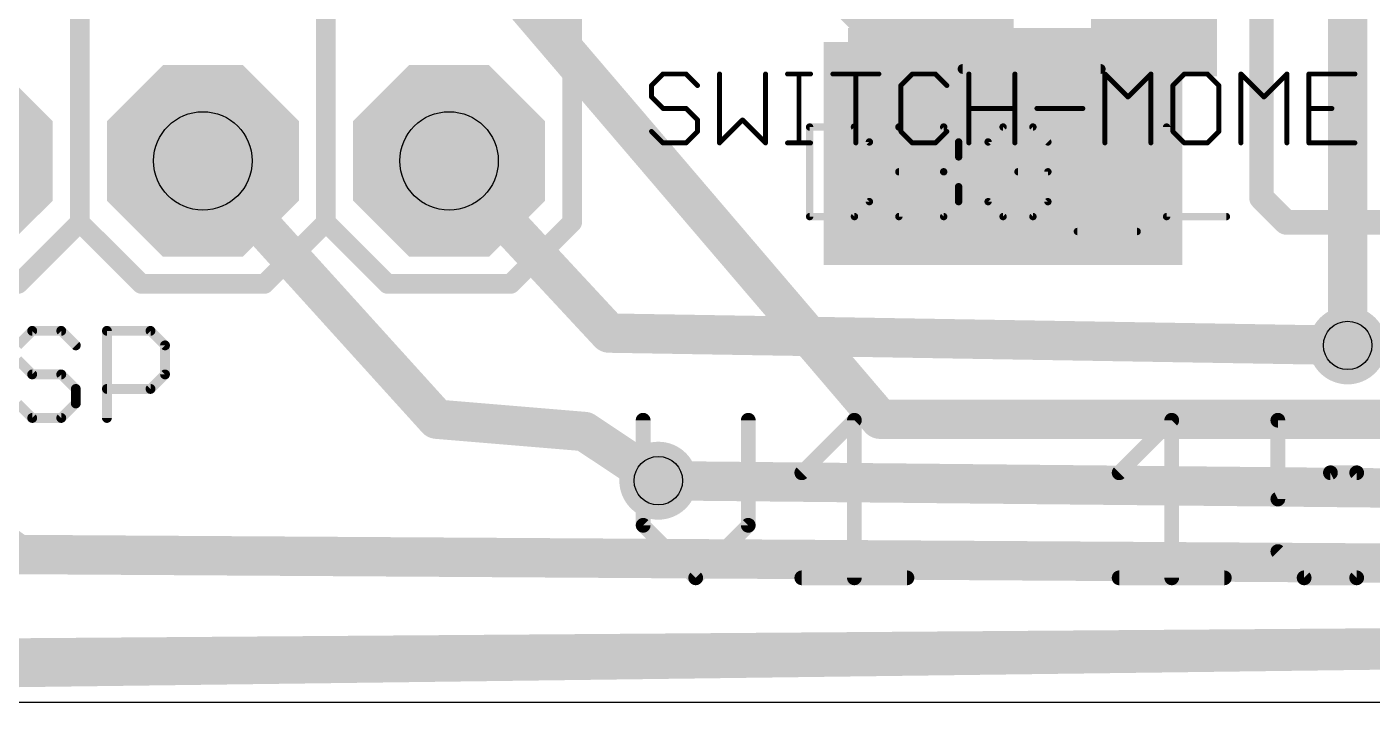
# Model space of a CAD drawing. Extents: x -7.5 to 53.1, y 33.1 to 75.6.
# Drawn here: x 5.17 to 19.05, y 33.15 to 40.12 of the extents above; entities that cross this region are included whole.
import ezdxf

# ---------------------------------------------------------------- set-up
doc = ezdxf.new("R2010")
doc.units = 0
for name, color, linetype in [('1', 22, 'CONTINUOUS'), ('16', 175, 'CONTINUOUS'), ('17', 82, 'CONTINUOUS'), ('18', 82, 'CONTINUOUS'), ('20', 7, 'CONTINUOUS'), ('21', 251, 'CONTINUOUS'), ('25', 253, 'CONTINUOUS'), ('27', 253, 'CONTINUOUS'), ('29', 253, 'CONTINUOUS'), ('30', 253, 'CONTINUOUS'), ('31', 253, 'CONTINUOUS'), ('32', 253, 'CONTINUOUS'), ('44', 253, 'CONTINUOUS'), ('51', 53, 'CONTINUOUS'), ('52', 253, 'CONTINUOUS')]:
    doc.layers.add(name, color=color, linetype=linetype)

# ---------------------------------------------------------------- blocks, each defined once
blk = doc.blocks.new('RECT')
blk.add_solid([(-0.5, -0.5), (0.5, -0.5), (-0.5, 0.5), (0.5, 0.5)])
blk = doc.blocks.new('OCTAGONP')
at = {"const_width": 0.5}
blk.add_lwpolyline([(-0.25, -0.1036), (-0.25, 0.1036), (-0.1036, 0.25), (0.1036, 0.25), (0.25, 0.1036), (0.25, -0.1036), (0.1036, -0.25), (-0.1036, -0.25), (-0.25, -0.1036), (-0.25, 0.1036)], dxfattribs=at)
blk = doc.blocks.new('ROUNDV')
at = {"const_width": 0.5}
blk.add_lwpolyline([(0, -0.25, 1), (0, 0.25, 1), (0, -0.25)], format="xyb", dxfattribs=at)

msp = doc.modelspace()

# ---------------------------------------------------------------- linework, layer by layer
at = {"layer": '1'}
for points, const_width in [([(16.798, 40.259), (18.542, 42.003)], 0.4064), ([(9.525, 41.275), (13.97, 36.068)], 0.4064), ([(18.796, 36.83), (18.796, 41.209)], 0.4064), ([(9.398, 36.068), (6.985, 38.735)], 0.4064), ([(10.922, 35.941), (9.398, 36.068)], 0.4064), ([(13.97, 36.068), (22.987, 36.068)], 0.4064), ([(11.684, 35.433), (10.922, 35.941)], 0.4064), ([(36.297, 33.909), (1.778, 33.655)], 0.254)]:
    msp.add_lwpolyline(points, dxfattribs=dict(at, const_width=const_width))
at = {"layer": '1', "const_width": 0.2032}
for points in [[(16.7262, 40.3308, 1), (16.8698, 40.1872)], [(7.0603, 38.8032, 1), (6.9097, 38.6668)], [(18.6944, 36.83, 1), (18.8976, 36.83)], [(9.4064, 36.1692, 1), (9.3896, 35.9668)], [(9.3227, 35.9998, 1), (9.4733, 36.1362)], [(13.97, 36.1696, 1), (13.97, 35.9664)], [(13.8927, 36.002, 1), (14.0473, 36.134)], [(10.9784, 36.0255, 1), (10.8656, 35.8565)], [(10.9136, 35.8398, 1), (10.9304, 36.0422)], [(11.6276, 35.3485, 1), (11.7404, 35.5175)]]:
    msp.add_lwpolyline(points, format="xyb", dxfattribs=at)
at = {"layer": '16'}
for points, const_width in [([(15.24, 38.811), (12.954, 41.097)], 0.4064), ([(17.907, 38.354), (17.907, 40.767)], 0.254), ([(11.176, 36.957), (9.525, 38.735)], 0.4064), ([(18.161, 38.1), (17.907, 38.354)], 0.254), ([(19.685, 38.1), (18.161, 38.1)], 0.254), ([(18.796, 36.83), (11.176, 36.957)], 0.4064), ([(22.86, 36.83), (18.796, 36.83)], 0.4064), ([(5.08, 34.671), (3.302, 35.941)], 0.4064), ([(24.384, 35.306), (11.684, 35.433)], 0.4064), ([(25.273, 34.544), (5.08, 34.671)], 0.4064), ([(36.576, 33.909), (2.2771, 33.4684)], 0.4064)]:
    msp.add_lwpolyline(points, dxfattribs=dict(at, const_width=const_width))
for points, const_width in [([(9.5995, 38.8041, 1), (9.4505, 38.6659)], 0.2032), ([(15.1682, 38.7392, 1), (15.3118, 38.8828)], 0.2032), ([(17.9519, 38.3989, 1), (17.8621, 38.3091)], 0.127), ([(17.8435, 38.354, 1), (17.9705, 38.354)], 0.127), ([(18.161, 38.1635, 1), (18.161, 38.0365)], 0.127), ([(18.1161, 38.0551, 1), (18.2059, 38.1449)], 0.127), ([(11.1777, 37.0586, 1), (11.1743, 36.8554)], 0.2032), ([(11.1015, 36.8879, 1), (11.2505, 37.0261)], 0.2032), ([(18.796, 36.9316, 1), (18.796, 36.7284)], 0.2032), ([(18.7943, 36.7284, 1), (18.7977, 36.9316)], 0.2032), ([(11.685, 35.5346, 1), (11.683, 35.3314)], 0.2032), ([(5.0806, 34.7726, 1), (5.0794, 34.5694)], 0.2032), ([(5.0209, 34.5883, 1), (5.1391, 34.7537)], 0.2032)]:
    msp.add_lwpolyline(points, format="xyb", dxfattribs=dict(at, const_width=const_width))
at = {"layer": '20'}
msp.add_line((1.9445, 33.147), (50.302, 33.147), dxfattribs=at)
at = {"layer": '21', "const_width": 0.2032}
for points in [[(5.715, 38.1), (5.715, 41.91)], [(8.255, 38.1), (8.255, 41.91)], [(10.795, 41.91), (10.795, 38.1)], [(5.715, 38.1), (5.08, 37.465)], [(6.35, 37.465), (5.715, 38.1)], [(8.255, 38.1), (7.62, 37.465)], [(8.89, 37.465), (8.255, 38.1)], [(10.795, 38.1), (10.16, 37.465)], [(5.08, 37.465), (3.81, 37.465)], [(7.62, 37.465), (6.35, 37.465)], [(10.16, 37.465), (8.89, 37.465)]]:
    msp.add_lwpolyline(points, dxfattribs=at)
at = {"layer": '21', "const_width": 0.1016}
for points in [[(5.7509, 38.1359, 1), (5.6791, 38.0641)], [(5.7509, 38.0641, 1), (5.6791, 38.1359)], [(8.2909, 38.1359, 1), (8.2191, 38.0641)], [(8.2909, 38.0641, 1), (8.2191, 38.1359)], [(10.8309, 38.0641, 1), (10.7591, 38.1359)], [(5.6642, 38.1, 1), (5.7658, 38.1)], [(8.2042, 38.1, 1), (8.3058, 38.1)], [(10.7442, 38.1, 1), (10.8458, 38.1)], [(5.08, 37.4142, 1), (5.08, 37.5158)], [(6.35, 37.5158, 1), (6.35, 37.4142)], [(6.3141, 37.4291, 1), (6.3859, 37.5009)], [(7.5841, 37.5009, 1), (7.6559, 37.4291)], [(7.62, 37.4142, 1), (7.62, 37.5158)], [(8.89, 37.5158, 1), (8.89, 37.4142)], [(8.8541, 37.4291, 1), (8.9259, 37.5009)], [(10.1241, 37.5009, 1), (10.1959, 37.4291)], [(10.16, 37.4142, 1), (10.16, 37.5158)]]:
    msp.add_lwpolyline(points, format="xyb", dxfattribs=at)
at = {"layer": '25'}
for points, const_width in [([(13.2451, 39.0847), (13.2451, 38.1601)], 0.0762), ([(13.7074, 39.0847), (13.2451, 39.0847)], 0.0762), ([(13.8615, 38.9306), (13.7074, 39.0847)], 0.0762), ([(14.1659, 38.1601), (14.1659, 39.0847)], 0.0762), ([(14.1659, 39.0847), (14.6282, 39.0847)], 0.0762), ([(14.6282, 39.0847), (14.7823, 38.9306)], 0.0762), ([(15.2408, 39.0847), (15.0867, 38.9306)], 0.0762), ([(15.549, 39.0847), (15.2408, 39.0847)], 0.0762), ([(15.7031, 38.9306), (15.549, 39.0847)], 0.0762), ([(16.9282, 39.0847), (16.9282, 38.1601)], 0.0762), ([(13.8615, 38.3142), (13.8615, 38.9306)], 0.0762), ([(14.7823, 38.9306), (14.7823, 38.7765)], 0.0762), ([(15.0867, 38.9306), (15.0867, 38.3142)], 0.0762), ([(14.7823, 38.7765), (14.6282, 38.6224)], 0.0762), ([(14.1659, 38.6224), (14.6282, 38.6224)], 0.0762), ([(14.6282, 38.6224), (14.7823, 38.4683)], 0.0762), ([(15.7031, 38.6224), (15.3949, 38.6224)], 0.0762), ([(15.7031, 38.3142), (15.7031, 38.6224)], 0.0762), ([(14.7823, 38.4683), (14.7823, 38.3142)], 0.0762), ([(13.7074, 38.1601), (13.8615, 38.3142)], 0.0762), ([(14.7823, 38.3142), (14.6282, 38.1601)], 0.0762), ([(15.0867, 38.3142), (15.2408, 38.1601)], 0.0762), ([(15.549, 38.1601), (15.7031, 38.3142)], 0.0762), ([(13.2451, 38.1601), (13.7074, 38.1601)], 0.0762), ([(14.6282, 38.1601), (14.1659, 38.1601)], 0.0762), ([(15.2408, 38.1601), (15.549, 38.1601)], 0.0762), ([(16.9282, 38.1601), (17.5446, 38.1601)], 0.0762), ([(16.0075, 38.006), (16.6238, 38.006)], 0.0762), ([(5.2241, 36.98), (5.0742, 36.8301)], 0.1016), ([(5.5238, 36.98), (5.2241, 36.98)], 0.1016), ([(5.6737, 36.8301), (5.5238, 36.98)], 0.1016), ([(5.995, 36.0808), (5.995, 36.98)], 0.1016), ([(5.995, 36.98), (6.4446, 36.98)], 0.1016), ([(6.4446, 36.98), (6.5945, 36.8301)], 0.1016), ([(6.5945, 36.8301), (6.5945, 36.5304)], 0.1016), ([(5.0742, 36.6802), (5.2241, 36.5304)], 0.1016), ([(5.2241, 36.5304), (5.5238, 36.5304)], 0.1016), ([(5.5238, 36.5304), (5.6737, 36.3805)], 0.1016), ([(6.5945, 36.5304), (6.4446, 36.3805)], 0.1016), ([(5.6737, 36.3805), (5.6737, 36.2307)], 0.1016), ([(6.4446, 36.3805), (5.995, 36.3805)], 0.1016), ([(5.2241, 36.0808), (5.0742, 36.2307)], 0.1016), ([(5.6737, 36.2307), (5.5238, 36.0808)], 0.1016), ([(5.5238, 36.0808), (5.2241, 36.0808)], 0.1016), ([(11.5272, 36.0572), (11.5272, 34.9725)], 0.1524), ([(12.6119, 34.9725), (12.6119, 36.0572)], 0.1524), ([(13.1644, 35.5149), (13.7067, 36.0572)], 0.1524), ([(13.7067, 36.0572), (13.7067, 34.4302)], 0.1524), ([(16.4387, 35.5149), (16.981, 36.0572)], 0.1524), ([(16.981, 36.0572), (16.981, 34.4302)], 0.1524), ([(19.1605, 36.0572), (18.0758, 36.0572)], 0.1524), ([(18.0758, 36.0572), (18.0758, 35.2437)], 0.1524), ([(18.0758, 35.2437), (18.6182, 35.5149)], 0.1524), ([(18.6182, 35.5149), (18.8893, 35.5149)], 0.1524), ([(18.8893, 35.5149), (19.1605, 35.2437)], 0.1524), ([(11.5272, 34.9725), (12.0695, 34.4302)], 0.1524), ([(12.0695, 34.4302), (12.6119, 34.9725)], 0.1524), ([(18.347, 34.4302), (18.0758, 34.7014)], 0.1524), ([(19.1605, 34.7014), (18.8893, 34.4302)], 0.1524), ([(13.1644, 34.4302), (14.249, 34.4302)], 0.1524), ([(16.4387, 34.4302), (17.5233, 34.4302)], 0.1524), ([(18.8893, 34.4302), (18.347, 34.4302)], 0.1524)]:
    msp.add_lwpolyline(points, dxfattribs=dict(at, const_width=const_width))
for points, const_width in [([(13.2451, 39.1037, 1), (13.2451, 39.0656)], 0.0381), ([(13.2642, 39.0847, 1), (13.2261, 39.0847)], 0.0381), ([(13.7209, 39.0982, 1), (13.6939, 39.0712)], 0.0381), ([(13.7074, 39.0656, 1), (13.7074, 39.1037)], 0.0381), ([(14.1849, 39.0847, 1), (14.1468, 39.0847)], 0.0381), ([(14.1659, 39.1037, 1), (14.1659, 39.0656)], 0.0381), ([(14.6416, 39.0982, 1), (14.6147, 39.0712)], 0.0381), ([(14.6282, 39.0656, 1), (14.6282, 39.1037)], 0.0381), ([(15.2408, 39.1037, 1), (15.2408, 39.0656)], 0.0381), ([(15.2542, 39.0712, 1), (15.2273, 39.0982)], 0.0381), ([(15.5624, 39.0982, 1), (15.5355, 39.0712)], 0.0381), ([(15.549, 39.0656, 1), (15.549, 39.1037)], 0.0381), ([(16.9473, 39.0847, 1), (16.9092, 39.0847)], 0.0381), ([(13.8805, 38.9306, 1), (13.8424, 38.9306)], 0.0381), ([(13.848, 38.9171, 1), (13.875, 38.9441)], 0.0381), ([(14.8013, 38.9306, 1), (14.7632, 38.9306)], 0.0381), ([(14.7688, 38.9171, 1), (14.7957, 38.9441)], 0.0381), ([(15.0732, 38.9441, 1), (15.1001, 38.9171)], 0.0381), ([(15.1057, 38.9306, 1), (15.0676, 38.9306)], 0.0381), ([(15.6896, 38.9171, 1), (15.7165, 38.9441)], 0.0381), ([(14.7632, 38.7765, 1), (14.8013, 38.7765)], 0.0381), ([(14.7957, 38.763, 1), (14.7688, 38.79)], 0.0381), ([(14.1659, 38.6414, 1), (14.1659, 38.6033)], 0.0381), ([(14.6416, 38.6359, 1), (14.6147, 38.6089)], 0.0381), ([(14.6147, 38.6359, 1), (14.6416, 38.6089)], 0.0381), ([(14.6282, 38.6033, 1), (14.6282, 38.6414)], 0.0381), ([(15.3949, 38.6414, 1), (15.3949, 38.6033)], 0.0381), ([(15.7221, 38.6224, 1), (15.684, 38.6224)], 0.0381), ([(15.7031, 38.6033, 1), (15.7031, 38.6414)], 0.0381), ([(14.8013, 38.4683, 1), (14.7632, 38.4683)], 0.0381), ([(14.7688, 38.4548, 1), (14.7957, 38.4818)], 0.0381), ([(13.8424, 38.3142, 1), (13.8805, 38.3142)], 0.0381), ([(13.875, 38.3007, 1), (13.848, 38.3277)], 0.0381), ([(14.7632, 38.3142, 1), (14.8013, 38.3142)], 0.0381), ([(14.7957, 38.3007, 1), (14.7688, 38.3277)], 0.0381), ([(15.1001, 38.3277, 1), (15.0732, 38.3007)], 0.0381), ([(15.0676, 38.3142, 1), (15.1057, 38.3142)], 0.0381), ([(15.684, 38.3142, 1), (15.7221, 38.3142)], 0.0381), ([(15.7165, 38.3007, 1), (15.6896, 38.3277)], 0.0381), ([(13.2451, 38.1791, 1), (13.2451, 38.141)], 0.0381), ([(13.2261, 38.1601, 1), (13.2642, 38.1601)], 0.0381), ([(13.6939, 38.1736, 1), (13.7209, 38.1466)], 0.0381), ([(13.7074, 38.141, 1), (13.7074, 38.1791)], 0.0381), ([(14.1659, 38.1791, 1), (14.1659, 38.141)], 0.0381), ([(14.1468, 38.1601, 1), (14.1849, 38.1601)], 0.0381), ([(14.6147, 38.1736, 1), (14.6416, 38.1466)], 0.0381), ([(14.6282, 38.141, 1), (14.6282, 38.1791)], 0.0381), ([(15.2408, 38.1791, 1), (15.2408, 38.141)], 0.0381), ([(15.2273, 38.1466, 1), (15.2542, 38.1736)], 0.0381), ([(15.5355, 38.1736, 1), (15.5624, 38.1466)], 0.0381), ([(15.549, 38.141, 1), (15.549, 38.1791)], 0.0381), ([(16.9282, 38.1791, 1), (16.9282, 38.141)], 0.0381), ([(16.9092, 38.1601, 1), (16.9473, 38.1601)], 0.0381), ([(17.5446, 38.141, 1), (17.5446, 38.1791)], 0.0381), ([(16.0075, 38.0251, 1), (16.0075, 37.987)], 0.0381), ([(16.6238, 37.987, 1), (16.6238, 38.0251)], 0.0381), ([(5.2241, 37.0054, 1), (5.2241, 36.9546)], 0.0508), ([(5.242, 36.962, 1), (5.2061, 36.9979)], 0.0508), ([(5.5418, 36.9979, 1), (5.5058, 36.962)], 0.0508), ([(5.5238, 36.9546, 1), (5.5238, 37.0054)], 0.0508), ([(6.0204, 36.98, 1), (5.9696, 36.98)], 0.0508), ([(5.995, 37.0054, 1), (5.995, 36.9546)], 0.0508), ([(6.4626, 36.9979, 1), (6.4266, 36.962)], 0.0508), ([(6.4446, 36.9546, 1), (6.4446, 37.0054)], 0.0508), ([(5.6557, 36.8121, 1), (5.6916, 36.8481)], 0.0508), ([(6.6199, 36.8301, 1), (6.5691, 36.8301)], 0.0508), ([(6.5765, 36.8121, 1), (6.6124, 36.8481)], 0.0508), ([(5.2241, 36.5558, 1), (5.2241, 36.505)], 0.0508), ([(5.2061, 36.5124, 1), (5.242, 36.5483)], 0.0508), ([(5.5418, 36.5483, 1), (5.5058, 36.5124)], 0.0508), ([(5.5238, 36.505, 1), (5.5238, 36.5558)], 0.0508), ([(6.5691, 36.5304, 1), (6.6199, 36.5304)], 0.0508), ([(6.6124, 36.5124, 1), (6.5765, 36.5483)], 0.0508), ([(5.6991, 36.3805, 1), (5.6483, 36.3805)], 0.0508), ([(5.6557, 36.3626, 1), (5.6916, 36.3985)], 0.0508), ([(5.995, 36.4059, 1), (5.995, 36.3551)], 0.0508), ([(6.4266, 36.3985, 1), (6.4626, 36.3626)], 0.0508), ([(6.4446, 36.3551, 1), (6.4446, 36.4059)], 0.0508), ([(5.6483, 36.2307, 1), (5.6991, 36.2307)], 0.0508), ([(5.6916, 36.2127, 1), (5.6557, 36.2486)], 0.0508), ([(5.2241, 36.1062, 1), (5.2241, 36.0554)], 0.0508), ([(5.2061, 36.0628, 1), (5.242, 36.0988)], 0.0508), ([(5.5058, 36.0988, 1), (5.5418, 36.0628)], 0.0508), ([(5.5238, 36.0554, 1), (5.5238, 36.1062)], 0.0508), ([(5.9696, 36.0808, 1), (6.0204, 36.0808)], 0.0508), ([(11.5653, 36.0572, 1), (11.4891, 36.0572)], 0.0762), ([(12.65, 36.0572, 1), (12.5738, 36.0572)], 0.0762), ([(13.7448, 36.0572, 1), (13.6686, 36.0572)], 0.0762), ([(13.7336, 36.0302, 1), (13.6797, 36.0841)], 0.0762), ([(17.0191, 36.0572, 1), (16.9429, 36.0572)], 0.0762), ([(17.0079, 36.0302, 1), (16.9541, 36.0841)], 0.0762), ([(18.0758, 36.0953, 1), (18.0758, 36.0191)], 0.0762), ([(18.1139, 36.0572, 1), (18.0377, 36.0572)], 0.0762), ([(13.1374, 35.5418, 1), (13.1913, 35.4879)], 0.0762), ([(16.4117, 35.5418, 1), (16.4656, 35.4879)], 0.0762), ([(18.6182, 35.553, 1), (18.6182, 35.4768)], 0.0762), ([(18.6352, 35.4808, 1), (18.6011, 35.5489)], 0.0762), ([(18.9163, 35.5418, 1), (18.8624, 35.4879)], 0.0762), ([(18.8893, 35.4768, 1), (18.8893, 35.553)], 0.0762), ([(18.0588, 35.2778, 1), (18.0929, 35.2096)], 0.0762), ([(18.0377, 35.2437, 1), (18.1139, 35.2437)], 0.0762), ([(11.5541, 34.9995, 1), (11.5003, 34.9456)], 0.0762), ([(11.4891, 34.9725, 1), (11.5653, 34.9725)], 0.0762), ([(12.5738, 34.9725, 1), (12.65, 34.9725)], 0.0762), ([(12.6388, 34.9456, 1), (12.5849, 34.9995)], 0.0762), ([(18.1028, 34.7283, 1), (18.0489, 34.6744)], 0.0762), ([(12.0426, 34.4571, 1), (12.0965, 34.4033)], 0.0762), ([(12.0426, 34.4033, 1), (12.0965, 34.4571)], 0.0762), ([(13.1644, 34.4683, 1), (13.1644, 34.3921)], 0.0762), ([(13.6686, 34.4302, 1), (13.7448, 34.4302)], 0.0762), ([(14.249, 34.3921, 1), (14.249, 34.4683)], 0.0762), ([(16.4387, 34.4683, 1), (16.4387, 34.3921)], 0.0762), ([(16.9429, 34.4302, 1), (17.0191, 34.4302)], 0.0762), ([(17.5233, 34.3921, 1), (17.5233, 34.4683)], 0.0762), ([(18.347, 34.4683, 1), (18.347, 34.3921)], 0.0762), ([(18.32, 34.4033, 1), (18.3739, 34.4571)], 0.0762), ([(18.8624, 34.4571, 1), (18.9163, 34.4033)], 0.0762), ([(18.8893, 34.3921, 1), (18.8893, 34.4683)], 0.0762)]:
    msp.add_lwpolyline(points, format="xyb", dxfattribs=dict(at, const_width=const_width))
at = {"layer": '27', "const_width": 0.0508}
for points in [[(11.7324, 39.6322), (11.6137, 39.5136)], [(11.9696, 39.6322), (11.7324, 39.6322)], [(12.0883, 39.5136), (11.9696, 39.6322)], [(12.3154, 39.6322), (12.3154, 38.9204)], [(12.7899, 38.9204), (12.7899, 39.6322)], [(13.017, 39.6322), (13.2543, 39.6322)], [(13.1356, 38.9204), (13.1356, 39.6322)], [(13.4848, 39.6322), (13.9593, 39.6322)], [(13.722, 38.9204), (13.722, 39.6322)], [(14.305, 39.6322), (14.1864, 39.5136)], [(14.5423, 39.6322), (14.305, 39.6322)], [(14.6609, 39.5136), (14.5423, 39.6322)], [(14.888, 38.9204), (14.888, 39.6322)], [(15.3626, 39.6322), (15.3626, 38.9204)], [(16.2913, 38.9204), (16.2913, 39.6322)], [(16.2913, 39.6322), (16.5286, 39.3949)], [(16.5286, 39.3949), (16.7659, 39.6322)], [(16.7659, 39.6322), (16.7659, 38.9204)], [(17.1116, 39.6322), (16.993, 39.5136)], [(17.3489, 39.6322), (17.1116, 39.6322)], [(17.4675, 39.5136), (17.3489, 39.6322)], [(17.6946, 38.9204), (17.6946, 39.6322)], [(17.6946, 39.6322), (17.9319, 39.3949)], [(17.9319, 39.3949), (18.1691, 39.6322)], [(18.1691, 39.6322), (18.1691, 38.9204)], [(18.8708, 39.6322), (18.3962, 39.6322)], [(18.3962, 39.6322), (18.3962, 38.9204)], [(11.6137, 39.5136), (11.6137, 39.3949)], [(11.6137, 39.3949), (11.7324, 39.2763)], [(14.1864, 39.5136), (14.1864, 39.039)], [(16.993, 39.5136), (16.993, 39.039)], [(17.4675, 39.039), (17.4675, 39.5136)], [(11.7324, 39.2763), (11.9696, 39.2763)], [(11.9696, 39.2763), (12.0883, 39.1577)], [(14.888, 39.2763), (15.3626, 39.2763)], [(15.5897, 39.2763), (16.0642, 39.2763)], [(18.3962, 39.2763), (18.6335, 39.2763)], [(12.0883, 39.1577), (12.0883, 39.039)], [(12.3154, 38.9204), (12.5526, 39.1577)], [(12.5526, 39.1577), (12.7899, 38.9204)], [(11.7324, 38.9204), (11.6137, 39.039)], [(12.0883, 39.039), (11.9696, 38.9204)], [(14.1864, 39.039), (14.305, 38.9204)], [(14.5423, 38.9204), (14.6609, 39.039)], [(16.993, 39.039), (17.1116, 38.9204)], [(17.3489, 38.9204), (17.4675, 39.039)], [(11.9696, 38.9204), (11.7324, 38.9204)], [(13.017, 38.9204), (13.2543, 38.9204)], [(14.305, 38.9204), (14.5423, 38.9204)], [(17.1116, 38.9204), (17.3489, 38.9204)], [(18.3962, 38.9204), (18.8708, 38.9204)]]:
    msp.add_lwpolyline(points, dxfattribs=at)
at = {"layer": '27', "const_width": 0.0254}
for points in [[(11.7324, 39.6449, 1), (11.7324, 39.6195)], [(11.7413, 39.6232, 1), (11.7234, 39.6412)], [(11.9786, 39.6412, 1), (11.9607, 39.6232)], [(11.9696, 39.6195, 1), (11.9696, 39.6449)], [(12.3281, 39.6322, 1), (12.3027, 39.6322)], [(12.8026, 39.6322, 1), (12.7772, 39.6322)], [(13.017, 39.6449, 1), (13.017, 39.6195)], [(13.1483, 39.6322, 1), (13.1229, 39.6322)], [(13.2543, 39.6195, 1), (13.2543, 39.6449)], [(13.4848, 39.6449, 1), (13.4848, 39.6195)], [(13.7347, 39.6322, 1), (13.7093, 39.6322)], [(13.9593, 39.6195, 1), (13.9593, 39.6449)], [(14.305, 39.6449, 1), (14.305, 39.6195)], [(14.314, 39.6232, 1), (14.2961, 39.6412)], [(14.5513, 39.6412, 1), (14.5333, 39.6232)], [(14.5423, 39.6195, 1), (14.5423, 39.6449)], [(14.9007, 39.6322, 1), (14.8753, 39.6322)], [(15.3753, 39.6322, 1), (15.3499, 39.6322)], [(16.304, 39.6322, 1), (16.2786, 39.6322)], [(16.3003, 39.6412, 1), (16.2823, 39.6232)], [(16.7786, 39.6322, 1), (16.7532, 39.6322)], [(16.7748, 39.6232, 1), (16.7569, 39.6412)], [(17.1116, 39.6449, 1), (17.1116, 39.6195)], [(17.1206, 39.6232, 1), (17.1026, 39.6412)], [(17.3578, 39.6412, 1), (17.3399, 39.6232)], [(17.3489, 39.6195, 1), (17.3489, 39.6449)], [(17.7073, 39.6322, 1), (17.6819, 39.6322)], [(17.7036, 39.6412, 1), (17.6856, 39.6232)], [(18.1818, 39.6322, 1), (18.1564, 39.6322)], [(18.1781, 39.6232, 1), (18.1601, 39.6412)], [(18.3962, 39.6449, 1), (18.3962, 39.6195)], [(18.4089, 39.6322, 1), (18.3835, 39.6322)], [(18.8708, 39.6195, 1), (18.8708, 39.6449)], [(11.6264, 39.5136, 1), (11.601, 39.5136)], [(11.6048, 39.5226, 1), (11.6227, 39.5046)], [(11.6227, 39.4039, 1), (11.6048, 39.386)], [(12.0793, 39.5046, 1), (12.0972, 39.5226)], [(14.1991, 39.5136, 1), (14.1737, 39.5136)], [(14.1774, 39.5226, 1), (14.1954, 39.5046)], [(14.652, 39.5046, 1), (14.6699, 39.5226)], [(16.5196, 39.4039, 1), (16.5376, 39.386)], [(16.5196, 39.386, 1), (16.5376, 39.4039)], [(17.0057, 39.5136, 1), (16.9803, 39.5136)], [(16.984, 39.5226, 1), (17.0019, 39.5046)], [(17.4802, 39.5136, 1), (17.4548, 39.5136)], [(17.4585, 39.5046, 1), (17.4765, 39.5226)], [(17.9229, 39.4039, 1), (17.9408, 39.386)], [(17.9229, 39.386, 1), (17.9408, 39.4039)], [(11.601, 39.3949, 1), (11.6264, 39.3949)], [(11.7324, 39.289, 1), (11.7324, 39.2636)], [(11.7234, 39.2673, 1), (11.7413, 39.2853)], [(11.9786, 39.2853, 1), (11.9607, 39.2673)], [(11.9696, 39.2636, 1), (11.9696, 39.289)], [(14.888, 39.289, 1), (14.888, 39.2636)], [(15.3626, 39.2636, 1), (15.3626, 39.289)], [(15.5897, 39.289, 1), (15.5897, 39.2636)], [(16.0642, 39.2636, 1), (16.0642, 39.289)], [(18.3962, 39.289, 1), (18.3962, 39.2636)], [(18.6335, 39.2636, 1), (18.6335, 39.289)], [(12.101, 39.1577, 1), (12.0756, 39.1577)], [(12.0793, 39.1487, 1), (12.0972, 39.1666)], [(12.5616, 39.1666, 1), (12.5437, 39.1487)], [(12.5616, 39.1487, 1), (12.5437, 39.1666)], [(11.6227, 39.048, 1), (11.6048, 39.0301)], [(12.0756, 39.039, 1), (12.101, 39.039)], [(12.0972, 39.0301, 1), (12.0793, 39.048)], [(14.1954, 39.048, 1), (14.1774, 39.0301)], [(14.1737, 39.039, 1), (14.1991, 39.039)], [(14.6699, 39.0301, 1), (14.652, 39.048)], [(17.0019, 39.048, 1), (16.984, 39.0301)], [(16.9803, 39.039, 1), (17.0057, 39.039)], [(17.4548, 39.039, 1), (17.4802, 39.039)], [(17.4765, 39.0301, 1), (17.4585, 39.048)], [(11.7324, 38.9331, 1), (11.7324, 38.9077)], [(11.7234, 38.9114, 1), (11.7413, 38.9294)], [(11.9607, 38.9294, 1), (11.9786, 38.9114)], [(11.9696, 38.9077, 1), (11.9696, 38.9331)], [(12.3064, 38.9294, 1), (12.3243, 38.9114)], [(12.3027, 38.9204, 1), (12.3281, 38.9204)], [(12.7772, 38.9204, 1), (12.8026, 38.9204)], [(12.7809, 38.9114, 1), (12.7989, 38.9294)], [(13.017, 38.9331, 1), (13.017, 38.9077)], [(13.1229, 38.9204, 1), (13.1483, 38.9204)], [(13.2543, 38.9077, 1), (13.2543, 38.9331)], [(13.7093, 38.9204, 1), (13.7347, 38.9204)], [(14.305, 38.9331, 1), (14.305, 38.9077)], [(14.2961, 38.9114, 1), (14.314, 38.9294)], [(14.5333, 38.9294, 1), (14.5513, 38.9114)], [(14.5423, 38.9077, 1), (14.5423, 38.9331)], [(14.8753, 38.9204, 1), (14.9007, 38.9204)], [(15.3499, 38.9204, 1), (15.3753, 38.9204)], [(16.2786, 38.9204, 1), (16.304, 38.9204)], [(16.7532, 38.9204, 1), (16.7786, 38.9204)], [(17.1116, 38.9331, 1), (17.1116, 38.9077)], [(17.1026, 38.9114, 1), (17.1206, 38.9294)], [(17.3399, 38.9294, 1), (17.3578, 38.9114)], [(17.3489, 38.9077, 1), (17.3489, 38.9331)], [(17.6819, 38.9204, 1), (17.7073, 38.9204)], [(18.1564, 38.9204, 1), (18.1818, 38.9204)], [(18.3962, 38.9331, 1), (18.3962, 38.9077)], [(18.3835, 38.9204, 1), (18.4089, 38.9204)], [(18.8708, 38.9077, 1), (18.8708, 38.9331)]]:
    msp.add_lwpolyline(points, format="xyb", dxfattribs=at)
at = {"layer": '44'}
for centre, radius in [((6.985, 38.735), 0.508), ((9.525, 38.735), 0.508), ((18.796, 36.83), 0.25), ((11.684, 35.433), 0.25)]:
    msp.add_circle(centre, radius, dxfattribs=at)
at = {"layer": '51'}
for points, const_width in [([(14.748, 39.909, 1), (14.748, 40.609)], 0.1016), ([(16.748, 40.609, 1), (16.748, 39.909)], 0.1016), ([(14.898, 39.706, 1), (14.898, 39.912, 1), (14.898, 39.706)], 0.1016), ([(14.823, 39.7094, 1), (14.823, 39.6586)], 0.0508), ([(16.248, 39.6586, 1), (16.248, 39.7094)], 0.0508)]:
    msp.add_lwpolyline(points, format="xyb", dxfattribs=dict(at, const_width=const_width))
at = {"layer": '51', "const_width": 0.1016}
msp.add_lwpolyline([(16.248, 39.684), (14.823, 39.684)], dxfattribs=at)

# ---------------------------------------------------------------- block references
at = {"layer": '1', "xscale": 1.2, "yscale": 1.2, "rotation": 90}
for p in [(14.698, 40.259), (16.798, 40.259)]:
    msp.add_blockref('RECT', p, dxfattribs=at)
at = {"layer": '16', "xscale": 3.6, "yscale": 2.2}
msp.add_blockref('RECT', (15.24, 38.811), dxfattribs=at)
at = {"layer": '17', "xscale": 1.8796, "yscale": 1.8796, "rotation": 180}
for p in [(4.445, 38.735), (4.445, 38.735), (6.985, 38.735), (6.985, 38.735), (9.525, 38.735), (9.525, 38.735)]:
    msp.add_blockref('OCTAGONP', p, dxfattribs=at)
at = {"layer": '18', "xscale": 0.8048, "yscale": 0.8048}
for p in [(18.796, 36.83), (18.796, 36.83), (11.684, 35.433), (11.684, 35.433)]:
    msp.add_blockref('ROUNDV', p, dxfattribs=at)
at = {"layer": '29'}
for name, p, xscale, yscale, rotation in [('RECT', (14.698, 40.259), 1.3016, 1.3016, 90), ('RECT', (16.798, 40.259), 1.3016, 1.3016, 90), ('OCTAGONP', (4.445, 38.735), 1.9812, 1.9812, 180), ('OCTAGONP', (6.985, 38.735), 1.9812, 1.9812, 180), ('OCTAGONP', (9.525, 38.735), 1.9812, 1.9812, 180)]:
    msp.add_blockref(name, p, dxfattribs=dict(at, xscale=xscale, yscale=yscale, rotation=rotation))
at = {"layer": '30', "xscale": 3.7016, "yscale": 2.3016}
msp.add_blockref('RECT', (15.24, 38.811), dxfattribs=at)
at = {"layer": '30', "xscale": 1.9812, "yscale": 1.9812, "rotation": 180}
for p in [(4.445, 38.735), (6.985, 38.735), (9.525, 38.735)]:
    msp.add_blockref('OCTAGONP', p, dxfattribs=at)
at = {"layer": '31', "xscale": 1.2, "yscale": 1.2, "rotation": 90}
for p in [(14.698, 40.259), (16.798, 40.259)]:
    msp.add_blockref('RECT', p, dxfattribs=at)
at = {"layer": '32', "xscale": 3.6, "yscale": 2.2}
msp.add_blockref('RECT', (15.24, 38.811), dxfattribs=at)
at = {"layer": '51'}
for p, xscale, yscale, rotation in [((15.1605, 40.259), 0.4, 0.175, 90), ((16.3355, 40.259), 0.4, 0.175, 90), ((15.123, 40.009), 0.15, 0.25, 90), ((16.373, 40.009), 0.15, 0.25, 90), ((14.7855, 39.7465), 0.225, 0.075, 90), ((15.098, 39.809), 0.3, 0.3, 90), ((16.498, 39.7965), 0.325, 0.5, 90), ((6.985, 38.735), 0.508, 0.508, 180), ((9.525, 38.735), 0.508, 0.508, 180)]:
    msp.add_blockref('RECT', p, dxfattribs=dict(at, xscale=xscale, yscale=yscale, rotation=rotation))
at = {"layer": '52', "xscale": 3.2004, "yscale": 1.8542}
msp.add_blockref('RECT', (15.24, 39.1795), dxfattribs=at)
msp.add_blockref('RECT', (15.24, 39.1795), dxfattribs=at)

doc.saveas('drawing.dxf')
